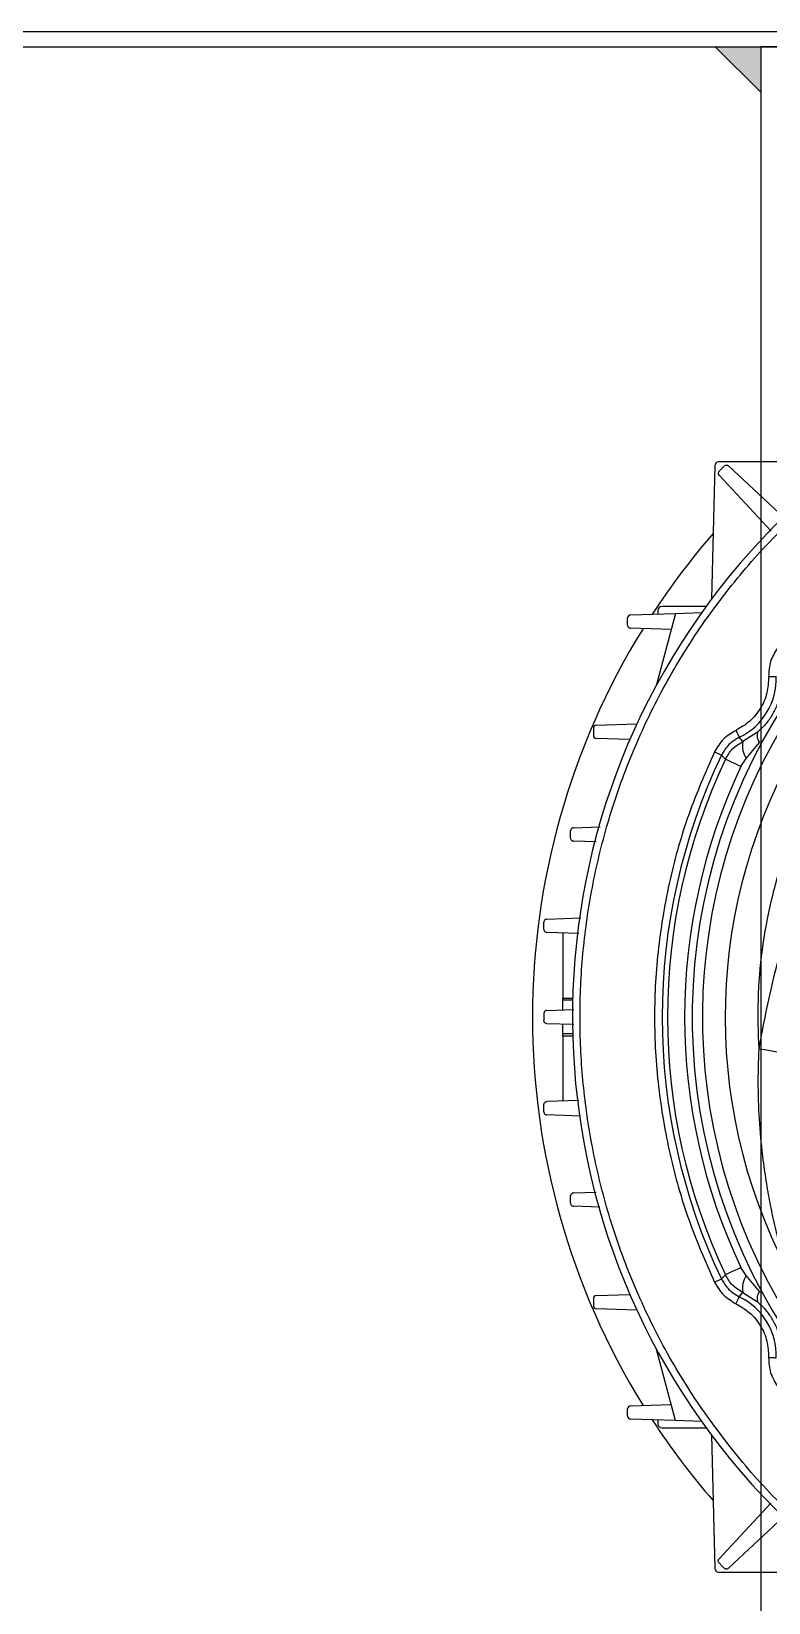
# Model space of a CAD drawing. Header units: centimetres. Extents: x 470464 to 524273, y 49611 to 59074.
# Drawn here: x 504595.99 to 504605.69, y 50588.45 to 50609.11 of the extents above; entities that cross this region are included whole.
import ezdxf

# ---------------------------------------------------------------- set-up
doc = ezdxf.new("R2010")
doc.units = ezdxf.units.CM
doc.header["$MEASUREMENT"] = 0
doc.layers.add('vinç', color=7, linetype='Continuous')

# ---------------------------------------------------------------- blocks, each defined once
blk = doc.blocks.new('y65ytr5c4rc44rfe')
at = {"color": 2, "linetype": 'Continuous', "lineweight": 25}
for p, q in [((429180.965, 68897.064), (429180.918, 68895.307)), ((429182.708, 68897.112), (429181.015, 68897.112)), ((429181.02, 68896.992), (429181.087, 68897.058)), ((429181.87, 68896.381), (429181.142, 68897.059)), ((429181.703, 68896.202), (429181.019, 68896.936)), ((429180.848, 68895.212), (429180.266, 68895.212)), ((429179.816, 68894.965), (429179.816, 68895.06)), ((429179.854, 68895.1), (429180.446, 68895.12)), ((429180.446, 68895.12), (429180.19, 68894.168)), ((429180.216, 68895.162), (429180.216, 68895.112)), ((429180.446, 68895.12), (429180.791, 68895.132)), ((429180.388, 68894.907), (429179.854, 68894.925)), ((429179.366, 68893.61), (429179.366, 68893.515)), ((429179.404, 68893.65), (429179.94, 68893.668)), ((429181.525, 68893.559), (429181.331, 68893.435)), ((429179.847, 68893.46), (429179.404, 68893.475)), ((429181.331, 68893.435), (429181.285, 68893.491)), ((429181.375, 68893.211), (429181.553, 68893.423)), ((429181.103, 68893.203), (429181.051, 68893.256)), ((429181.306, 68893.106), (429181.375, 68893.211)), ((429179.104, 68892.3), (429179.454, 68892.312)), ((429179.066, 68892.165), (429179.066, 68892.26)), ((429179.402, 68892.115), (429179.104, 68892.125)), ((429178.716, 68890.965), (429178.716, 68891.06)), ((429178.754, 68891.1), (429179.201, 68891.115)), ((429179.174, 68890.911), (429178.754, 68890.925)), ((429178.966, 68890.918), (429178.966, 68890.062)), ((429178.966, 68890.033), (429178.966, 68890.062)), ((429178.966, 68890.062), (429179.094, 68890.062)), ((429178.966, 68889.907), (429178.966, 68890.033)), ((429179.093, 68890.033), (429178.966, 68890.033)), ((429178.754, 68889.9), (429179.109, 68889.912)), ((429179.107, 68889.713), (429178.754, 68889.725)), ((429178.966, 68889.592), (429178.966, 68889.718)), ((429178.966, 68889.562), (429178.966, 68889.592)), ((429179.093, 68889.592), (429178.966, 68889.592)), ((429178.966, 68889.562), (429178.966, 68888.707)), ((429179.094, 68889.562), (429178.966, 68889.562)), ((429178.716, 68888.565), (429178.716, 68888.66)), ((429179.174, 68888.714), (429178.754, 68888.7)), ((429179.198, 68888.51), (429178.754, 68888.525)), ((429179.066, 68887.365), (429179.066, 68887.46)), ((429179.104, 68887.5), (429179.401, 68887.51)), ((429179.449, 68887.313), (429179.104, 68887.325)), ((429181.375, 68886.414), (429181.306, 68886.518)), ((429181.103, 68886.422), (429181.051, 68886.369)), ((429181.553, 68886.202), (429181.375, 68886.414)), ((429179.366, 68886.11), (429179.366, 68886.015)), ((429179.404, 68886.15), (429179.847, 68886.165)), ((429181.285, 68886.133), (429181.331, 68886.19)), ((429181.331, 68886.19), (429181.525, 68886.066)), ((429179.94, 68885.957), (429179.404, 68885.975)), ((429180.446, 68884.505), (429180.19, 68885.457)), ((429179.816, 68884.565), (429179.816, 68884.66)), ((429179.854, 68884.7), (429180.388, 68884.718)), ((429180.446, 68884.505), (429179.854, 68884.525)), ((429180.216, 68884.513), (429180.216, 68884.462)), ((429180.791, 68884.493), (429180.446, 68884.505)), ((429180.266, 68884.412), (429180.848, 68884.412)), ((429180.918, 68884.317), (429180.965, 68882.561)), ((429181.7, 68883.419), (429181.019, 68882.689)), ((429181.867, 68883.241), (429181.142, 68882.566)), ((429181.015, 68882.512), (429182.066, 68882.512))]:
    blk.add_line(p, q, dxfattribs=at)
at = {"color": 2, "linetype": 'Continuous', "lineweight": 25, "flags": 128}
for points in [[(429181.67, 68894.289), (429181.689, 68894.29), (429181.707, 68894.29), (429181.724, 68894.291), (429181.739, 68894.291), (429181.752, 68894.292), (429181.761, 68894.292), (429181.767, 68894.292), (429181.77, 68894.292)], [(429181.242, 68893.582), (429181.25, 68893.564), (429181.258, 68893.548), (429181.265, 68893.533), (429181.272, 68893.519), (429181.277, 68893.508), (429181.281, 68893.5), (429181.284, 68893.494), (429181.285, 68893.491)], [(429181.553, 68893.423), (429181.567, 68893.416), (429181.573, 68893.413)], [(429180.96, 68893.299), (429180.977, 68893.291), (429180.994, 68893.283), (429181.009, 68893.276), (429181.023, 68893.27), (429181.034, 68893.264), (429181.042, 68893.26), (429181.048, 68893.257), (429181.051, 68893.256)], [(429181.306, 68893.106), (429181.265, 68893.126), (429181.227, 68893.144), (429181.193, 68893.16), (429181.164, 68893.174), (429181.139, 68893.185), (429181.12, 68893.194), (429181.108, 68893.2), (429181.103, 68893.203)], [(429181.545, 68889.396), (429181.641, 68889.38), (429181.734, 68889.365), (429181.819, 68889.352), (429181.894, 68889.34), (429181.955, 68889.33), (429181.989, 68889.325)], [(429181.306, 68886.518), (429181.265, 68886.499), (429181.227, 68886.481), (429181.193, 68886.465), (429181.164, 68886.451), (429181.139, 68886.44), (429181.12, 68886.431), (429181.108, 68886.425), (429181.103, 68886.422)], [(429180.96, 68886.326), (429180.977, 68886.334), (429180.994, 68886.342), (429181.009, 68886.349), (429181.023, 68886.355), (429181.034, 68886.361), (429181.042, 68886.365), (429181.048, 68886.367), (429181.051, 68886.369)], [(429181.242, 68886.043), (429181.25, 68886.06), (429181.258, 68886.077), (429181.265, 68886.092), (429181.272, 68886.105), (429181.277, 68886.117), (429181.281, 68886.125), (429181.284, 68886.131), (429181.285, 68886.133)], [(429181.553, 68886.202), (429181.567, 68886.209), (429181.573, 68886.212)], [(429181.67, 68885.336), (429181.689, 68885.335), (429181.707, 68885.335), (429181.724, 68885.334), (429181.739, 68885.334), (429181.752, 68885.333), (429181.761, 68885.333), (429181.767, 68885.333), (429181.77, 68885.332)]]:
    blk.add_lwpolyline(points, dxfattribs=at)
at = {"color": 2, "linetype": 'Continuous', "lineweight": 25}
for centre, radius, start, end in [((429188.266, 68889.812), 9.175, 59.5349, 227.4876), ((429188.266, 68889.812), 7.6, 81.4948, 217.0343), ((429188.266, 68889.812), 7.466, 84.988, 213.541), ((429181.015, 68897.062), 0.05, 90, 178.4926), ((429188.266, 68889.812), 7.167, 91.1011, 207.428), ((429188.266, 68889.812), 9.7, 139.0367, 146.9003), ((429180.266, 68895.162), 0.05, 90, 180), ((429179.856, 68895.06), 0.04, 92, 180), ((429188.266, 68889.812), 9.7, 148.2306, 211.7694), ((429179.856, 68894.965), 0.04, 180, 268), ((429180.916, 68894.262), 0.855, 295.6066, 2.0085), ((429179.406, 68893.61), 0.04, 92, 180), ((429181.672, 68893.519), 0.153, 164.5439, 218.6394), ((429179.406, 68893.515), 0.04, 180, 268), ((429181.647, 68893.382), 0.321, 170.4496, 212.0886), ((429188.266, 68889.812), 7.995, 154.4852, 205.5148), ((429188.266, 68889.812), 7.925, 154.6729, 205.3271), ((429188.266, 68889.812), 7.7, 154.6729, 205.3271), ((429181.647, 68886.243), 0.321, 147.9102, 189.5511), ((429179.406, 68886.11), 0.04, 92, 180), ((429180.916, 68885.362), 0.855, 357.9915, 64.3934), ((429181.672, 68886.106), 0.153, 141.3606, 195.4561), ((429179.406, 68886.015), 0.04, 180, 268), ((429179.856, 68884.66), 0.04, 92, 180), ((429179.856, 68884.565), 0.04, 180, 268), ((429188.266, 68889.812), 9.7, 213.0997, 220.9633), ((429180.266, 68884.462), 0.05, 180, 270), ((429181.015, 68882.562), 0.05, 181.5074, 270)]:
    blk.add_arc(centre, radius, start, end, dxfattribs=at)
for points, knots in [([(429182.066, 68883.2), (429181.993, 68883.264), (429181.685, 68883.536), (429181.212, 68884.084), (429180.658, 68884.834), (429180.193, 68885.633), (429179.816, 68886.461), (429179.529, 68887.304), (429179.332, 68888.146), (429179.216, 68888.982), (429179.178, 68889.812), (429179.216, 68890.643), (429179.332, 68891.479), (429179.529, 68892.32), (429179.816, 68893.164), (429180.193, 68893.992), (429180.659, 68894.79), (429181.209, 68895.544), (429181.837, 68896.241), (429182.534, 68896.869), (429183.288, 68897.42), (429184.086, 68897.885), (429184.914, 68898.262), (429185.758, 68898.549), (429186.604, 68898.747), (429187.44, 68898.866), (429187.994, 68898.88), (429188.266, 68898.887)], [0, 0, 0, 0, 0.0134846, 0.0568008, 0.0998868, 0.142519, 0.1844888, 0.2256061, 0.2657058, 0.3040133, 0.3423233, 0.3806307, 0.4189407, 0.4590404, 0.5001579, 0.5421274, 0.5847598, 0.6278457, 0.6711619, 0.714478, 0.757564, 0.8001962, 0.8421659, 0.8832833, 0.9233831, 0.9623256, 1, 1, 1, 1]), ([(429181.087, 68897.058), (429181.09, 68897.061), (429181.097, 68897.067), (429181.107, 68897.07), (429181.118, 68897.07), (429181.129, 68897.068), (429181.138, 68897.063), (429181.142, 68897.06), (429181.142, 68897.059)], [0, 0, 0, 0, 0.2103388, 0.4205284, 0.5059051, 0.7309746, 0.9556628, 1, 1, 1, 1]), ([(429181.02, 68896.992), (429181.017, 68896.988), (429181.012, 68896.981), (429181.009, 68896.971), (429181.008, 68896.96), (429181.01, 68896.95), (429181.015, 68896.941), (429181.018, 68896.937), (429181.019, 68896.936)], [0, 0, 0, 0, 0.210454, 0.42069, 0.506059, 0.731002, 0.955797, 1, 1, 1, 1]), ([(429181.545, 68889.396), (429181.537, 68889.611), (429181.523, 68890.044), (429181.58, 68890.699), (429181.7, 68891.358), (429181.889, 68892.011), (429182.146, 68892.649), (429182.468, 68893.26), (429182.85, 68893.835), (429183.288, 68894.365), (429183.772, 68894.843), (429184.294, 68895.263), (429184.842, 68895.626), (429185.23, 68895.82), (429185.422, 68895.916)], [0, 0, 0, 0, 0.080041, 0.161502, 0.244283, 0.329005, 0.414282, 0.5, 0.585725, 0.671001, 0.755718, 0.838504, 0.919963, 1, 1, 1, 1]), ([(429181.545, 68889.396), (429181.604, 68889.709), (429181.722, 68890.34), (429182.012, 68891.265), (429182.385, 68892.168), (429182.847, 68893.035), (429183.388, 68893.854), (429184.003, 68894.613), (429184.677, 68895.31), (429185.175, 68895.715), (429185.422, 68895.916)], [0, 0, 0, 0, 0.123045, 0.24775, 0.373589, 0.5, 0.626412, 0.75225, 0.876956, 1, 1, 1, 1]), ([(429181.79, 68894.669), (429181.754, 68894.611), (429181.681, 68894.495), (429181.674, 68894.357), (429181.67, 68894.289)], [0, 0, 0, 0, 0.499991, 1, 1, 1, 1]), ([(429181.67, 68894.289), (429181.667, 68894.217), (429181.66, 68894.071), (429181.57, 68893.866), (429181.43, 68893.692), (429181.304, 68893.618), (429181.242, 68893.582)], [0, 0, 0, 0, 0.244678, 0.500002, 0.755322, 1, 1, 1, 1]), ([(429181.821, 68894.049), (429181.809, 68894.003), (429181.785, 68893.911), (429181.717, 68893.777), (429181.63, 68893.656), (429181.56, 68893.591), (429181.525, 68893.559)], [0, 0, 0, 0, 0.249631, 0.499949, 0.75023, 1, 1, 1, 1]), ([(429181.242, 68893.582), (429181.183, 68893.547), (429181.065, 68893.477), (429180.995, 68893.358), (429180.96, 68893.299)], [0, 0, 0, 0, 0.500005, 1, 1, 1, 1]), ([(429181.285, 68893.491), (429181.236, 68893.462), (429181.138, 68893.404), (429181.08, 68893.306), (429181.051, 68893.256)], [0, 0, 0, 0, 0.500001, 1, 1, 1, 1]), ([(429181.103, 68893.203), (429181.131, 68893.251), (429181.188, 68893.348), (429181.283, 68893.406), (429181.331, 68893.435)], [0, 0, 0, 0, 0.502664, 1, 1, 1, 1]), ([(429180.96, 68893.299), (429180.842, 68893.03), (429180.603, 68892.487), (429180.36, 68891.622), (429180.205, 68890.726), (429180.154, 68889.812), (429180.205, 68888.899), (429180.36, 68888.003), (429180.603, 68887.138), (429180.842, 68886.595), (429180.96, 68886.326)], [0, 0, 0, 0, 0.122283, 0.246865, 0.37303, 0.5, 0.62697, 0.753134, 0.877716, 1, 1, 1, 1]), ([(429179.104, 68892.3), (429179.1, 68892.299), (429179.091, 68892.298), (429179.079, 68892.29), (429179.07, 68892.28), (429179.066, 68892.269), (429179.066, 68892.262), (429179.066, 68892.26)], [0, 0, 0, 0, 0.226059, 0.452325, 0.673006, 0.886718, 1, 1, 1, 1]), ([(429179.066, 68892.165), (429179.066, 68892.161), (429179.067, 68892.152), (429179.074, 68892.14), (429179.084, 68892.131), (429179.095, 68892.126), (429179.102, 68892.126), (429179.104, 68892.125)], [0, 0, 0, 0, 0.212843, 0.425521, 0.642982, 0.867544, 1, 1, 1, 1]), ([(429178.754, 68891.1), (429178.75, 68891.099), (429178.741, 68891.098), (429178.729, 68891.09), (429178.72, 68891.079), (429178.716, 68891.068), (429178.716, 68891.062), (429178.716, 68891.06)], [0, 0, 0, 0, 0.227868, 0.455817, 0.678734, 0.894223, 1, 1, 1, 1]), ([(429178.716, 68890.965), (429178.716, 68890.961), (429178.717, 68890.952), (429178.724, 68890.94), (429178.733, 68890.931), (429178.744, 68890.926), (429178.752, 68890.926), (429178.754, 68890.925)], [0, 0, 0, 0, 0.211385, 0.422562, 0.637819, 0.860182, 1, 1, 1, 1]), ([(429178.754, 68889.9), (429178.75, 68889.899), (429178.741, 68889.898), (429178.729, 68889.89), (429178.72, 68889.879), (429178.716, 68889.868), (429178.716, 68889.862), (429178.716, 68889.86)], [0, 0, 0, 0, 0.22899, 0.458251, 0.683167, 0.900507, 1, 1, 1, 1]), ([(429178.716, 68889.86), (429178.716, 68889.844), (429178.716, 68889.812), (429178.716, 68889.781), (429178.716, 68889.765)], [0, 0, 0, 0, 0.499984, 1, 1, 1, 1]), ([(429178.754, 68889.725), (429178.75, 68889.726), (429178.741, 68889.727), (429178.729, 68889.735), (429178.72, 68889.746), (429178.716, 68889.757), (429178.716, 68889.763), (429178.716, 68889.765)], [0, 0, 0, 0, 0.228998, 0.458268, 0.683155, 0.900504, 1, 1, 1, 1]), ([(429181.904, 68886.511), (429181.881, 68886.589), (429181.83, 68886.762), (429181.76, 68887.04), (429181.696, 68887.332), (429181.643, 68887.629), (429181.591, 68887.984), (429181.55, 68888.411), (429181.529, 68888.9), (429181.539, 68889.23), (429181.545, 68889.396)], [0, 0, 0, 0, 0.08587, 0.190925, 0.296221, 0.393968, 0.50032, 0.663151, 0.83128, 1, 1, 1, 1]), ([(429178.716, 68888.66), (429178.716, 68888.664), (429178.717, 68888.673), (429178.724, 68888.685), (429178.733, 68888.694), (429178.744, 68888.699), (429178.752, 68888.699), (429178.754, 68888.7)], [0, 0, 0, 0, 0.211344, 0.422527, 0.63779, 0.860178, 1, 1, 1, 1]), ([(429178.716, 68888.565), (429178.716, 68888.561), (429178.717, 68888.552), (429178.724, 68888.54), (429178.733, 68888.531), (429178.744, 68888.526), (429178.751, 68888.526), (429178.754, 68888.525)], [0, 0, 0, 0, 0.209967, 0.419917, 0.631812, 0.849762, 1, 1, 1, 1]), ([(429179.104, 68887.5), (429179.1, 68887.499), (429179.091, 68887.498), (429179.079, 68887.49), (429179.07, 68887.479), (429179.066, 68887.468), (429179.066, 68887.462), (429179.066, 68887.46)], [0, 0, 0, 0, 0.229681, 0.459281, 0.687279, 0.908931, 1, 1, 1, 1]), ([(429179.066, 68887.365), (429179.066, 68887.361), (429179.067, 68887.352), (429179.074, 68887.34), (429179.083, 68887.331), (429179.094, 68887.326), (429179.101, 68887.326), (429179.104, 68887.325)], [0, 0, 0, 0, 0.2101908, 0.4203515, 0.6311133, 0.8469551, 1, 1, 1, 1]), ([(429180.96, 68886.326), (429180.995, 68886.267), (429181.065, 68886.148), (429181.183, 68886.078), (429181.242, 68886.043)], [0, 0, 0, 0, 0.4999971, 1, 1, 1, 1]), ([(429181.051, 68886.369), (429181.08, 68886.319), (429181.138, 68886.221), (429181.236, 68886.163), (429181.285, 68886.133)], [0, 0, 0, 0, 0.499996, 1, 1, 1, 1]), ([(429181.331, 68886.19), (429181.283, 68886.219), (429181.188, 68886.277), (429181.131, 68886.374), (429181.103, 68886.422)], [0, 0, 0, 0, 0.4968072, 1, 1, 1, 1]), ([(429181.242, 68886.043), (429181.304, 68886.007), (429181.43, 68885.933), (429181.57, 68885.759), (429181.66, 68885.554), (429181.667, 68885.408), (429181.67, 68885.336)], [0, 0, 0, 0, 0.244679, 0.499999, 0.755319, 1, 1, 1, 1]), ([(429181.525, 68886.066), (429181.56, 68886.034), (429181.63, 68885.969), (429181.717, 68885.847), (429181.785, 68885.714), (429181.809, 68885.622), (429181.821, 68885.576)], [0, 0, 0, 0, 0.2496434, 0.4999497, 0.7502349, 1, 1, 1, 1]), ([(429181.67, 68885.336), (429181.674, 68885.267), (429181.681, 68885.13), (429181.754, 68885.014), (429181.79, 68884.955)], [0, 0, 0, 0, 0.500002, 1, 1, 1, 1]), ([(429181.02, 68882.633), (429181.017, 68882.637), (429181.012, 68882.644), (429181.009, 68882.654), (429181.008, 68882.664), (429181.01, 68882.675), (429181.015, 68882.684), (429181.018, 68882.688), (429181.019, 68882.689)], [0, 0, 0, 0, 0.210392, 0.420642, 0.506018, 0.730977, 0.955829, 1, 1, 1, 1]), ([(429181.087, 68882.567), (429181.075, 68882.578), (429181.053, 68882.6), (429181.031, 68882.623), (429181.02, 68882.633)], [0, 0, 0, 0, 0.522333, 1, 1, 1, 1]), ([(429181.087, 68882.567), (429181.09, 68882.564), (429181.097, 68882.558), (429181.11, 68882.555), (429181.123, 68882.555), (429181.134, 68882.559), (429181.14, 68882.564), (429181.142, 68882.566)], [0, 0, 0, 0, 0.210356, 0.420536, 0.633927, 0.854144, 1, 1, 1, 1])]:
    blk.add_open_spline(points, degree=3, knots=knots, dxfattribs=at)
blk = doc.blocks.new('kjjlkhlljklhıjşlkmkjş')
at = {"ltscale": 0.4}
blk.add_hatch(color=2, dxfattribs=at).paths.add_polyline_path([(417287.159, 69213.463), (417286.559, 69213.463), (417287.159, 69212.863)])
blk.add_hatch(color=2, dxfattribs=at).paths.add_polyline_path([(417287.159, 69213.463), (417286.559, 69213.463), (417287.159, 69212.863)])
blk.add_hatch(color=2).paths.add_polyline_path([(417287.159, 69213.463), (417286.559, 69213.463), (417287.159, 69212.863)])
at = {"color": 2, "ltscale": 3}
blk.add_line((416847.159, 69213.663, 0.119), (417930.159, 69213.663, -0.009), dxfattribs=at)
at = {"color": 2, "ltscale": 1.5}
blk.add_line((416847.159, 69213.463, 0.119), (417930.159, 69213.463, -0.009), dxfattribs=at)
at = {"color": 2, "ltscale": 0.4}
blk.add_line((417287.159, 69212.863, -0.009), (417286.559, 69213.463, -0.009), dxfattribs=at)
blk.add_line((417287.159, 69212.863, -0.009), (417286.559, 69213.463, -0.009), dxfattribs=at)
at = {"color": 2}
for p, q in [((417287.159, 69212.863, -0.009), (417286.559, 69213.463, -0.009)), ((417287.159, 69213.463, -0.009), (417287.159, 69136.163, 0.119)), ((417290.159, 69213.463, -0.009), (417287.159, 69213.463, -0.009)), ((417287.159, 69213.463, -0.009), (417287.159, 69212.863, -0.009))]:
    blk.add_line(p, q, dxfattribs=at)
blk = doc.blocks.new('DHSETSRDJFDS')
at = {"layer": 'vinç', "color": 2}
for name, p in [('kjjlkhlljklhıjşlkmkjş', (0, -384.5, -0.119)), ('y65ytr5c4rc44rfe', (-11894.409, -73.609))]:
    blk.add_blockref(name, p, dxfattribs=at)

msp = doc.modelspace()

# ---------------------------------------------------------------- block references
at = {"layer": 'vinç', "color": 0}
msp.add_blockref('DHSETSRDJFDS', (87318.426, -18220.054), dxfattribs=at)

doc.saveas('drawing.dxf')
